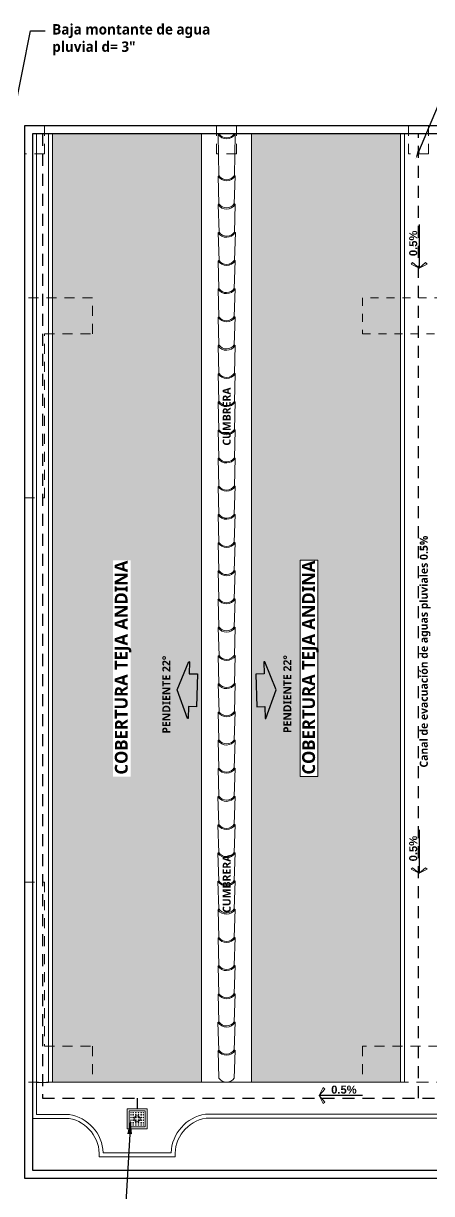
# Model space of a CAD drawing. Header units: metres. Extents: x 27 to 147, y -173 to 8.
# Drawn here: x 50.38 to 55.48, y -66.83 to -52.21 of the extents above; entities that cross this region are included whole.
import ezdxf
from ezdxf import colors
from ezdxf.entities.mleader import LeaderData, LeaderLine
from ezdxf.math import Vec2, Vec3

# ---------------------------------------------------------------- set-up
doc = ezdxf.new("R2010")
doc.units = ezdxf.units.M
doc.linetypes.add('DASHED2', pattern=[0.375, 0.25, -0.125])
doc.linetypes.add('HIDDEN2', pattern=[0.1875, 0.125, -0.0625])
for name, color, linetype, lineweight in [('2D Drafting - General_Pen_No__46', 7, 'Continuous', 25), ('canal de evacuacion', 1, 'Continuous', 20), ('Cotas varias El', 253, 'Continuous', 13), ('GRAFO 0 BLANCO', 7, 'Continuous', 0), ('grafo 2', 31, 'Continuous', 20), ('GRAFO 4', 7, 'Continuous', 30), ('GRAFO01', 7, 'Continuous', 0), ('I.S. CANALETAS', 12, 'Continuous', 0), ('Interior - Mobiliario', 7, 'Continuous', 5), ('letras sr', 7, 'Continuous', 5), ('linea0016', 144, 'HIDDEN2', 9), ('Lineas Referencia', 73, 'Continuous', 13), ('teja andina', 252, 'Continuous', 0), ('TEJAS ANDINA', 253, 'Continuous', 0), ('TEXTOS-SUBTITULO', 7, 'Continuous', 30)]:
    doc.layers.add(name, color=color, linetype=linetype, lineweight=lineweight)
for name, color, linetype, lineweight, true_color in [('Interior - Furniture _Pen_No__3', 7, 'Continuous', 18, 0xff6600), ('Interior - Mobiliario _Pluma_Nº__3', 7, 'Continuous', 18, 0xff6600), ('Mobiliario', 7, 'Continuous', 0, 0x7f7f7f)]:
    doc.layers.add(name, color=color, linetype=linetype, lineweight=lineweight, true_color=true_color)
doc.styles.add('Generales', font='trebuc.ttf', dxfattribs={"height": 0.1})
doc.styles.add('GENERATED_STYLE_2', font='arial.ttf')
doc.styles.get("Standard").update_dxf_attribs({"font": 'arial.ttf'})
doc.styles.add('TURBO_BASS', font='swisseb.ttf')

# ---------------------------------------------------------------- blocks, each defined once
blk = doc.blocks.new('A$C295C7585')
at = {"layer": 'Mobiliario', "lineweight": 15}
for p, q in [((1.375, 3.076), (1.514, 3.404)), ((1.514, 3.404), (1.528, 3.407)), ((1.716, 3.314), (1.709, 3.325)), ((1.556, 2.995), (1.716, 3.314)), ((1.222, 2.746), (1.361, 3.074)), ((1.361, 3.074), (1.375, 3.076)), ((1.404, 2.665), (1.564, 2.983)), ((1.564, 2.983), (1.556, 2.995)), ((1.07, 2.416), (1.209, 2.743)), ((1.209, 2.743), (1.222, 2.746)), ((1.251, 2.334), (1.411, 2.653)), ((1.411, 2.653), (1.404, 2.665)), ((0.917, 2.085), (1.056, 2.413)), ((1.056, 2.413), (1.07, 2.416)), ((1.098, 2.004), (1.258, 2.323)), ((1.258, 2.323), (1.251, 2.334)), ((0.765, 1.751), (0.903, 2.079)), ((0.903, 2.079), (0.917, 2.085)), ((0.946, 1.67), (1.105, 1.989)), ((1.105, 1.989), (1.098, 2.004)), ((0.612, 1.421), (0.751, 1.749)), ((0.751, 1.749), (0.765, 1.751)), ((0.954, 1.658), (0.946, 1.67)), ((0.794, 1.34), (0.954, 1.658)), ((0.46, 1.09), (0.599, 1.418)), ((0.599, 1.418), (0.612, 1.421)), ((0.641, 1.009), (0.801, 1.328)), ((0.801, 1.328), (0.794, 1.34)), ((0.307, 0.76), (0.446, 1.088)), ((0.446, 1.088), (0.46, 1.09)), ((0.488, 0.679), (0.649, 0.997)), ((0.649, 0.997), (0.641, 1.009)), ((0.154, 0.43), (0.293, 0.758)), ((0.293, 0.758), (0.307, 0.76)), ((0.336, 0.349), (0.496, 0.667)), ((0.496, 0.667), (0.488, 0.679)), ((0.002, 0.099), (0.141, 0.427)), ((0.141, 0.427), (0.154, 0.43)), ((0.183, 0.018), (0.343, 0.337)), ((0.343, 0.337), (0.336, 0.349))]:
    blk.add_line(p, q, dxfattribs=at)
for centre, radius, start, end in [((1.646, 3.427), 0.134, 189.8042, 301.9874), ((1.646, 3.427), 0.12, 189.8042, 301.9874), ((1.493, 3.097), 0.134, 189.8042, 301.9874), ((1.493, 3.097), 0.12, 189.8042, 301.9874), ((1.34, 2.766), 0.134, 189.8042, 301.9874), ((1.34, 2.766), 0.12, 189.8042, 301.9874), ((1.188, 2.436), 0.134, 189.8042, 301.9874), ((1.188, 2.436), 0.12, 189.8042, 301.9874), ((1.034, 2.102), 0.133, 189.664, 302.1276), ((1.035, 2.106), 0.12, 189.8042, 301.9874), ((0.883, 1.771), 0.134, 189.8042, 301.9874), ((0.883, 1.771), 0.12, 189.8042, 301.9874), ((0.73, 1.441), 0.134, 189.8042, 301.9874), ((0.73, 1.441), 0.12, 189.8042, 301.9874), ((0.578, 1.111), 0.134, 189.8042, 301.9874), ((0.578, 1.111), 0.12, 189.8042, 301.9874), ((0.425, 0.78), 0.134, 189.8042, 301.9874), ((0.425, 0.78), 0.12, 189.8042, 301.9874), ((0.272, 0.45), 0.134, 189.8042, 301.9874), ((0.272, 0.45), 0.12, 189.8042, 301.9874), ((0.12, 0.12), 0.12, 189.8042, 301.9874)]:
    blk.add_arc(centre, radius, start, end, dxfattribs=at)
blk = doc.blocks.new('Red 18')
at = {"layer": 'GRAFO 0 BLANCO', "linetype": 'Continuous'}
for p, q in [((0.05, 0.204), (0.046, 0.204)), ((0.046, 0.204), (0.046, 0.2)), ((0.046, 0.2), (0.046, 0.204)), ((0.046, 0.204), (0.05, 0.204)), ((0.046, 0.2), (0.05, 0.2)), ((0.05, 0.2), (0.046, 0.2)), ((0.05, 0.179), (0.046, 0.179)), ((0.046, 0.179), (0.046, 0.171)), ((0.046, 0.171), (0.046, 0.179)), ((0.046, 0.179), (0.05, 0.179)), ((0.046, 0.171), (0.05, 0.171)), ((0.05, 0.171), (0.046, 0.171)), ((0.05, 0.2), (0.05, 0.204)), ((0.05, 0.204), (0.05, 0.2)), ((0.05, 0.171), (0.05, 0.179)), ((0.05, 0.179), (0.05, 0.171)), ((0.079, 0.204), (0.071, 0.204)), ((0.071, 0.204), (0.071, 0.2)), ((0.071, 0.204), (0.079, 0.204)), ((0.071, 0.2), (0.071, 0.204)), ((0.071, 0.2), (0.079, 0.2)), ((0.079, 0.2), (0.071, 0.2)), ((0.079, 0.179), (0.071, 0.179)), ((0.071, 0.179), (0.071, 0.171)), ((0.071, 0.171), (0.071, 0.179)), ((0.071, 0.179), (0.079, 0.179)), ((0.071, 0.171), (0.079, 0.171)), ((0.079, 0.171), (0.071, 0.171)), ((0.079, 0.2), (0.079, 0.204)), ((0.079, 0.204), (0.079, 0.2)), ((0.079, 0.171), (0.079, 0.179)), ((0.079, 0.179), (0.079, 0.171)), ((0.113, 0.204), (0.104, 0.204)), ((0.104, 0.204), (0.104, 0.2)), ((0.104, 0.204), (0.113, 0.204)), ((0.104, 0.2), (0.104, 0.204)), ((0.104, 0.2), (0.113, 0.2)), ((0.113, 0.2), (0.104, 0.2)), ((0.113, 0.179), (0.104, 0.179)), ((0.104, 0.179), (0.104, 0.171)), ((0.104, 0.171), (0.104, 0.179)), ((0.104, 0.179), (0.113, 0.179)), ((0.104, 0.171), (0.113, 0.171)), ((0.113, 0.171), (0.104, 0.171)), ((0.113, 0.2), (0.113, 0.204)), ((0.113, 0.204), (0.113, 0.2)), ((0.113, 0.171), (0.113, 0.179)), ((0.113, 0.179), (0.113, 0.171)), ((0.146, 0.204), (0.138, 0.204)), ((0.138, 0.204), (0.138, 0.2)), ((0.138, 0.204), (0.146, 0.204)), ((0.138, 0.2), (0.138, 0.204)), ((0.138, 0.2), (0.146, 0.2)), ((0.146, 0.2), (0.138, 0.2)), ((0.146, 0.179), (0.138, 0.179)), ((0.138, 0.179), (0.138, 0.171)), ((0.138, 0.171), (0.138, 0.179)), ((0.138, 0.179), (0.146, 0.179)), ((0.138, 0.171), (0.146, 0.171)), ((0.146, 0.171), (0.138, 0.171)), ((0.146, 0.2), (0.146, 0.204)), ((0.146, 0.204), (0.146, 0.2)), ((0.146, 0.171), (0.146, 0.179)), ((0.146, 0.179), (0.146, 0.171)), ((0.179, 0.204), (0.171, 0.204)), ((0.171, 0.204), (0.171, 0.2)), ((0.171, 0.204), (0.179, 0.204)), ((0.171, 0.2), (0.171, 0.204)), ((0.171, 0.2), (0.179, 0.2)), ((0.179, 0.2), (0.171, 0.2)), ((0.179, 0.179), (0.171, 0.179)), ((0.171, 0.179), (0.171, 0.171)), ((0.171, 0.171), (0.171, 0.179)), ((0.171, 0.179), (0.179, 0.179)), ((0.171, 0.171), (0.179, 0.171)), ((0.179, 0.171), (0.171, 0.171)), ((0.179, 0.2), (0.179, 0.204)), ((0.179, 0.204), (0.179, 0.2)), ((0.179, 0.171), (0.179, 0.179)), ((0.179, 0.179), (0.179, 0.171)), ((0.204, 0.204), (0.2, 0.204)), ((0.2, 0.204), (0.2, 0.2)), ((0.2, 0.2), (0.2, 0.204)), ((0.2, 0.204), (0.204, 0.204)), ((0.2, 0.2), (0.204, 0.2)), ((0.204, 0.2), (0.2, 0.2)), ((0.204, 0.179), (0.2, 0.179)), ((0.2, 0.179), (0.2, 0.171)), ((0.2, 0.171), (0.2, 0.179)), ((0.2, 0.179), (0.204, 0.179)), ((0.2, 0.171), (0.204, 0.171)), ((0.204, 0.171), (0.2, 0.171)), ((0.204, 0.2), (0.204, 0.204)), ((0.204, 0.204), (0.204, 0.2)), ((0.204, 0.171), (0.204, 0.179)), ((0.204, 0.179), (0.204, 0.171)), ((0.05, 0.146), (0.046, 0.146)), ((0.046, 0.146), (0.046, 0.138)), ((0.046, 0.138), (0.046, 0.146)), ((0.046, 0.146), (0.05, 0.146)), ((0.046, 0.138), (0.05, 0.138)), ((0.05, 0.138), (0.046, 0.138)), ((0.05, 0.113), (0.046, 0.113)), ((0.046, 0.113), (0.046, 0.104)), ((0.046, 0.104), (0.046, 0.113)), ((0.046, 0.113), (0.05, 0.113)), ((0.046, 0.104), (0.05, 0.104)), ((0.05, 0.104), (0.046, 0.104)), ((0.05, 0.079), (0.046, 0.079)), ((0.046, 0.079), (0.046, 0.071)), ((0.046, 0.071), (0.046, 0.079)), ((0.046, 0.079), (0.05, 0.079)), ((0.046, 0.071), (0.05, 0.071)), ((0.05, 0.071), (0.046, 0.071)), ((0.05, 0.05), (0.046, 0.05)), ((0.046, 0.05), (0.046, 0.046)), ((0.046, 0.046), (0.046, 0.05)), ((0.046, 0.05), (0.05, 0.05)), ((0.046, 0.046), (0.05, 0.046)), ((0.05, 0.046), (0.046, 0.046)), ((0.05, 0.138), (0.05, 0.146)), ((0.05, 0.146), (0.05, 0.138)), ((0.05, 0.104), (0.05, 0.113)), ((0.05, 0.113), (0.05, 0.104)), ((0.05, 0.071), (0.05, 0.079)), ((0.05, 0.079), (0.05, 0.071)), ((0.05, 0.046), (0.05, 0.05)), ((0.05, 0.05), (0.05, 0.046)), ((0.079, 0.146), (0.071, 0.146)), ((0.071, 0.146), (0.071, 0.138)), ((0.071, 0.138), (0.071, 0.146)), ((0.071, 0.146), (0.079, 0.146)), ((0.071, 0.138), (0.079, 0.138)), ((0.079, 0.138), (0.071, 0.138)), ((0.079, 0.113), (0.071, 0.113)), ((0.071, 0.113), (0.071, 0.104)), ((0.071, 0.104), (0.071, 0.113)), ((0.071, 0.113), (0.079, 0.113)), ((0.071, 0.104), (0.079, 0.104)), ((0.079, 0.104), (0.071, 0.104)), ((0.079, 0.079), (0.071, 0.079)), ((0.071, 0.079), (0.071, 0.071)), ((0.071, 0.071), (0.071, 0.079)), ((0.071, 0.079), (0.079, 0.079)), ((0.071, 0.071), (0.079, 0.071)), ((0.079, 0.071), (0.071, 0.071)), ((0.079, 0.05), (0.071, 0.05)), ((0.071, 0.05), (0.071, 0.046)), ((0.071, 0.05), (0.079, 0.05)), ((0.071, 0.046), (0.071, 0.05)), ((0.071, 0.046), (0.079, 0.046)), ((0.079, 0.046), (0.071, 0.046)), ((0.079, 0.138), (0.079, 0.146)), ((0.079, 0.146), (0.079, 0.138)), ((0.079, 0.104), (0.079, 0.113)), ((0.079, 0.113), (0.079, 0.104)), ((0.079, 0.071), (0.079, 0.079)), ((0.079, 0.079), (0.079, 0.071)), ((0.079, 0.046), (0.079, 0.05)), ((0.079, 0.05), (0.079, 0.046)), ((0.113, 0.146), (0.104, 0.146)), ((0.104, 0.146), (0.104, 0.138)), ((0.104, 0.138), (0.104, 0.146)), ((0.104, 0.146), (0.113, 0.146)), ((0.104, 0.138), (0.113, 0.138)), ((0.113, 0.138), (0.104, 0.138)), ((0.113, 0.113), (0.104, 0.113)), ((0.104, 0.113), (0.104, 0.104)), ((0.104, 0.104), (0.104, 0.113)), ((0.104, 0.113), (0.113, 0.113)), ((0.104, 0.104), (0.113, 0.104)), ((0.113, 0.104), (0.104, 0.104)), ((0.113, 0.079), (0.104, 0.079)), ((0.104, 0.079), (0.104, 0.071)), ((0.104, 0.071), (0.104, 0.079)), ((0.104, 0.079), (0.113, 0.079)), ((0.104, 0.071), (0.113, 0.071)), ((0.113, 0.071), (0.104, 0.071)), ((0.113, 0.05), (0.104, 0.05)), ((0.104, 0.05), (0.104, 0.046)), ((0.104, 0.05), (0.113, 0.05)), ((0.104, 0.046), (0.104, 0.05)), ((0.104, 0.046), (0.113, 0.046)), ((0.113, 0.046), (0.104, 0.046)), ((0.113, 0.138), (0.113, 0.146)), ((0.113, 0.146), (0.113, 0.138)), ((0.113, 0.104), (0.113, 0.113)), ((0.113, 0.113), (0.113, 0.104)), ((0.113, 0.071), (0.113, 0.079)), ((0.113, 0.079), (0.113, 0.071)), ((0.113, 0.046), (0.113, 0.05)), ((0.113, 0.05), (0.113, 0.046)), ((0.146, 0.146), (0.138, 0.146)), ((0.138, 0.146), (0.138, 0.138)), ((0.138, 0.138), (0.138, 0.146)), ((0.138, 0.146), (0.146, 0.146)), ((0.138, 0.138), (0.146, 0.138)), ((0.146, 0.138), (0.138, 0.138)), ((0.146, 0.113), (0.138, 0.113)), ((0.138, 0.113), (0.138, 0.104)), ((0.138, 0.104), (0.138, 0.113)), ((0.138, 0.113), (0.146, 0.113)), ((0.138, 0.104), (0.146, 0.104)), ((0.146, 0.104), (0.138, 0.104)), ((0.146, 0.079), (0.138, 0.079)), ((0.138, 0.079), (0.138, 0.071)), ((0.138, 0.071), (0.138, 0.079)), ((0.138, 0.079), (0.146, 0.079)), ((0.138, 0.071), (0.146, 0.071)), ((0.146, 0.071), (0.138, 0.071)), ((0.146, 0.05), (0.138, 0.05)), ((0.138, 0.05), (0.138, 0.046)), ((0.138, 0.05), (0.146, 0.05)), ((0.138, 0.046), (0.138, 0.05)), ((0.138, 0.046), (0.146, 0.046)), ((0.146, 0.046), (0.138, 0.046)), ((0.146, 0.138), (0.146, 0.146)), ((0.146, 0.146), (0.146, 0.138)), ((0.146, 0.104), (0.146, 0.113)), ((0.146, 0.113), (0.146, 0.104)), ((0.146, 0.071), (0.146, 0.079)), ((0.146, 0.079), (0.146, 0.071)), ((0.146, 0.046), (0.146, 0.05)), ((0.146, 0.05), (0.146, 0.046)), ((0.179, 0.146), (0.171, 0.146)), ((0.171, 0.146), (0.171, 0.138)), ((0.171, 0.138), (0.171, 0.146)), ((0.171, 0.146), (0.179, 0.146)), ((0.171, 0.138), (0.179, 0.138)), ((0.179, 0.138), (0.171, 0.138)), ((0.179, 0.113), (0.171, 0.113)), ((0.171, 0.113), (0.171, 0.104)), ((0.171, 0.104), (0.171, 0.113)), ((0.171, 0.113), (0.179, 0.113)), ((0.171, 0.104), (0.179, 0.104)), ((0.179, 0.104), (0.171, 0.104)), ((0.179, 0.079), (0.171, 0.079)), ((0.171, 0.079), (0.171, 0.071)), ((0.171, 0.071), (0.171, 0.079)), ((0.171, 0.079), (0.179, 0.079)), ((0.171, 0.071), (0.179, 0.071)), ((0.179, 0.071), (0.171, 0.071)), ((0.179, 0.05), (0.171, 0.05)), ((0.171, 0.05), (0.171, 0.046)), ((0.171, 0.05), (0.179, 0.05)), ((0.171, 0.046), (0.171, 0.05)), ((0.171, 0.046), (0.179, 0.046)), ((0.179, 0.046), (0.171, 0.046)), ((0.179, 0.138), (0.179, 0.146)), ((0.179, 0.146), (0.179, 0.138)), ((0.179, 0.104), (0.179, 0.113)), ((0.179, 0.113), (0.179, 0.104)), ((0.179, 0.071), (0.179, 0.079)), ((0.179, 0.079), (0.179, 0.071)), ((0.179, 0.046), (0.179, 0.05)), ((0.179, 0.05), (0.179, 0.046)), ((0.204, 0.146), (0.2, 0.146)), ((0.2, 0.146), (0.2, 0.138)), ((0.2, 0.138), (0.2, 0.146)), ((0.2, 0.146), (0.204, 0.146)), ((0.2, 0.138), (0.204, 0.138)), ((0.204, 0.138), (0.2, 0.138)), ((0.204, 0.113), (0.2, 0.113)), ((0.2, 0.113), (0.2, 0.104)), ((0.2, 0.104), (0.2, 0.113)), ((0.2, 0.113), (0.204, 0.113)), ((0.2, 0.104), (0.204, 0.104)), ((0.204, 0.104), (0.2, 0.104)), ((0.204, 0.079), (0.2, 0.079)), ((0.2, 0.079), (0.2, 0.071)), ((0.2, 0.071), (0.2, 0.079)), ((0.2, 0.079), (0.204, 0.079)), ((0.2, 0.071), (0.204, 0.071)), ((0.204, 0.071), (0.2, 0.071)), ((0.204, 0.05), (0.2, 0.05)), ((0.2, 0.05), (0.2, 0.046)), ((0.2, 0.046), (0.2, 0.05)), ((0.2, 0.05), (0.204, 0.05)), ((0.2, 0.046), (0.204, 0.046)), ((0.204, 0.046), (0.2, 0.046)), ((0.204, 0.138), (0.204, 0.146)), ((0.204, 0.146), (0.204, 0.138)), ((0.204, 0.104), (0.204, 0.113)), ((0.204, 0.113), (0.204, 0.104)), ((0.204, 0.071), (0.204, 0.079)), ((0.204, 0.079), (0.204, 0.071)), ((0.204, 0.046), (0.204, 0.05)), ((0.204, 0.05), (0.204, 0.046))]:
    blk.add_line(p, q, dxfattribs=at)
at = {"layer": 'GRAFO01'}
blk.add_lwpolyline([(0.025, 0.025), (0.225, 0.025), (0.225, 0.225), (0.025, 0.225)], close=True, dxfattribs=at)
at = {"layer": 'Interior - Mobiliario _Pluma_Nº__3', "linetype": 'Continuous'}
for p, q in [((0.225, 0.225), (0.025, 0.225)), ((0.025, 0.225), (0.025, 0.025)), ((0.225, 0.025), (0.225, 0.225)), ((0.025, 0.025), (0.225, 0.025))]:
    blk.add_line(p, q, dxfattribs=at)
blk = doc.blocks.new('FLECHA')
at = {"layer": 'grafo 2', "ltscale": 0.05}
for p, q in [((674350.407, 8489809.493, -2.952), (674350.357, 8489809.393, -2.952)), ((674350.426, 8489809.474, -2.952), (674350.357, 8489809.393, -2.952)), ((674350.407, 8489809.493, -2.952), (674350.426, 8489809.474, -2.952)), ((674350.426, 8489809.312, -2.952), (674350.357, 8489809.393, -2.952)), ((674350.407, 8489809.293, -2.952), (674350.426, 8489809.312, -2.952))]:
    blk.add_line(p, q, dxfattribs=at)
at = {"layer": 'grafo 2', "lineweight": 25}
blk.add_line((674350.899, 8489809.393, -2.952), (674350.357, 8489809.393, -2.952), dxfattribs=at)
at = {"layer": 'grafo 2'}
blk.add_line((674350.357, 8489809.393, -2.952), (674350.407, 8489809.293, -2.952), dxfattribs=at)

msp = doc.modelspace()

# ---------------------------------------------------------------- hatches: boundary and pattern name
at = {"layer": 'Interior - Furniture _Pen_No__3', "true_color": 0x939598}
h = msp.add_hatch(color=252, dxfattribs=at)
h.dxf.hatch_style = 1
h.paths.add_polyline_path([(52.552, -60.341), (52.45, -60.339), (52.454, -60.188), (52.444, -60.187), (52.299, -60.54), (52.426, -60.899), (52.436, -60.899), (52.44, -60.748), (52.542, -60.751)])
h = msp.add_hatch(color=252, dxfattribs=at)
h.dxf.hatch_style = 1
h.paths.add_polyline_path([(53.293, -60.751), (53.395, -60.749), (53.399, -60.9), (53.408, -60.9), (53.537, -60.541), (53.392, -60.188), (53.382, -60.189), (53.386, -60.34), (53.283, -60.342)])
at = {"layer": 'TEJAS ANDINA'}
h = msp.add_hatch(dxfattribs=at)
h.set_pattern_fill('SPANTIL1', color=256, scale=0.2, angle=270, style=2, pattern_type=2)
h.set_pattern_definition([(184.9697, (-77.582943, 68.868743), (2.4000002103, 0.1999982614), [0.1846944, -4.4326642]), (90, (-77.76694, 68.85274), (-0.2, 0.2), [0.016, -0.184]), (270, (-77.78294, 69.05274), (0.2, -0.2), [0.056, -0.144]), (0, (-77.78294, 68.99674), (0.2, 0.2), [0.02, -0.18]), (180, (-77.76294, 68.86874), (-0.2, -0.2), [0.02, -0.18]), (270, (-77.78294, 68.86874), (0.2, -0.2), [0.016, -0.184]), (270, (-77.76694, 69.05274), (0.2, -0.2), [0.04, -0.16]), (355.0303, (-77.766943, 69.012743), (2.4000002103, -0.1999982614), [0.1846944, -4.4326642]), (322.6961, (-77.756943, 69.012743), (-3.40000214834, 2.59999717798), [0.0528016, -5.22735]), (288.4349, (-77.71494, 68.98074), (0.19999968, -0.400000087), [0.0505964, -0.581859]), (251.5651, (-77.69894, 68.93274), (0.19999968, 0.400000087), [0.0505964, -0.581859]), (217.3039, (-77.714943, 68.884743), (-3.40000214834, -2.59999717798), [0.0528016, -5.22735]), (290.2249, (-77.728943, 68.970743), (-0.8000016671, 2.19999945287), [0.040497, -4.0091944]), (249.7751, (-77.714943, 68.932743), (-0.8000016671, -2.19999945287), [0.040497, -4.0091944]), (217.4054, (-77.728943, 68.894743), (-2.599998493, -2.0000019905), [0.0428018, -4.237385]), (322.5946, (-77.762943, 68.996743), (-2.599998493, 2.0000019905), [0.0428018, -4.237385])])
h.paths.add_polyline_path([(51.496, -58.92), (51.718, -58.92), (51.718, -61.623), (51.496, -61.623)])
h.paths.add_polyline_path([(50.741, -65.443), (52.604, -65.443), (52.604, -53.592), (50.741, -53.592)])
h = msp.add_hatch(dxfattribs=at)
h.set_pattern_fill('SPANTIL1', color=256, scale=0.2, angle=90, style=2, pattern_type=2)
h.set_pattern_definition([(4.9697, (-75.496801, 69.236743), (-2.4000002103, -0.1999982614), [0.1846944, -4.4326642]), (270, (-75.3128, 69.25274), (0.2, -0.2), [0.016, -0.184]), (90, (-75.2968, 69.05274), (-0.2, 0.2), [0.056, -0.144]), (180, (-75.2968, 69.10874), (-0.2, -0.2), [0.02, -0.18]), (0, (-75.3168, 69.23674), (0.2, 0.2), [0.02, -0.18]), (90, (-75.2968, 69.23674), (-0.2, 0.2), [0.016, -0.184]), (90, (-75.3128, 69.05274), (-0.2, 0.2), [0.04, -0.16]), (175.0303, (-75.312801, 69.092743), (-2.4000002103, 0.1999982614), [0.1846944, -4.4326642]), (142.6961, (-75.322801, 69.092743), (3.40000214834, -2.59999717798), [0.0528016, -5.22735]), (108.4349, (-75.3648, 69.12474), (-0.19999968, 0.400000087), [0.0505964, -0.581859]), (71.5651, (-75.3808, 69.17274), (-0.19999968, -0.400000087), [0.0505964, -0.581859]), (37.3039, (-75.364801, 69.220743), (3.40000214834, 2.59999717798), [0.0528016, -5.22735]), (110.2249, (-75.350801, 69.134743), (0.8000016671, -2.19999945287), [0.040497, -4.0091944]), (69.7751, (-75.364801, 69.172743), (0.8000016671, 2.19999945287), [0.040497, -4.0091944]), (37.4054, (-75.350801, 69.210743), (2.599998493, 2.0000019905), [0.0428018, -4.237385]), (142.5946, (-75.316801, 69.108743), (2.599998493, -2.0000019905), [0.0428018, -4.237385])])
h.paths.add_polyline_path([(53.836, -58.92), (54.058, -58.92), (54.058, -61.623), (53.836, -61.623)])
h.paths.add_polyline_path([(53.228, -65.443), (55.09, -65.443), (55.09, -53.592), (53.228, -53.592)])

# ---------------------------------------------------------------- linework, layer by layer
at = {"layer": 'canal de evacuacion'}
for p, q in [((50.491, -65.443), (50.491, -53.592)), ((50.541, -65.443), (50.541, -53.592)), ((50.691, -65.443), (50.691, -53.592)), ((50.741, -65.443), (50.741, -53.592)), ((55.091, -65.443), (55.091, -53.592)), ((55.141, -65.443), (55.141, -53.592))]:
    msp.add_line(p, q, dxfattribs=at)
for points in [[(50.491, -65.445), (50.491, -65.895), (50.948, -65.895, -0.380648), (51.323, -66.375)], [(65.141, -65.443), (65.141, -65.893), (52.659, -65.893, 0.387414), (52.273, -66.375)]]:
    msp.add_lwpolyline(points, format="xyb", dxfattribs=at)
for points in [[(50.541, -65.445), (50.541, -65.845), (50.953, -65.845)], [(65.091, -65.443), (65.091, -65.843), (52.651, -65.843)], [(52.273, -66.325), (52.273, -66.375), (51.323, -66.375), (51.323, -66.325)], [(52.223, -66.325), (51.373, -66.325)]]:
    msp.add_lwpolyline(points, dxfattribs=at)
for centre, radius, start, end in [((50.866, -66.346), 0.508, 2.2857, 80.9896), ((52.732, -66.346), 0.51, 99.125, 177.6725)]:
    msp.add_arc(centre, radius, start, end, dxfattribs=at)
at = {"layer": 'Cotas varias El'}
for p, q in [((52.604, -53.592), (52.604, -65.443)), ((53.228, -53.592), (53.228, -65.443)), ((50.541, -65.445), (50.691, -65.445)), ((50.691, -65.443), (55.141, -65.443))]:
    msp.add_line(p, q, dxfattribs=at)
for points in [[(53.836, -58.92), (54.058, -58.92), (54.058, -61.623), (53.836, -61.623)], [(51.673, -65.775), (51.923, -65.775), (51.923, -66.025), (51.673, -66.025)]]:
    msp.add_lwpolyline(points, close=True, dxfattribs=at)
msp.add_circle((51.798, -65.901), 0.0375, dxfattribs=at)
at = {"layer": 'GRAFO 4', "linetype": 'Continuous'}
msp.add_lwpolyline([(50.391, -53.492), (50.391, -66.643), (84.238, -66.643), (84.238, -53.492), (50.391, -53.492)], dxfattribs=at)
msp.add_lwpolyline([(50.491, -53.592), (50.491, -66.543), (84.138, -66.543), (84.138, -53.592)], close=True, dxfattribs=at)
at = {"layer": 'GRAFO 4', "linetype": 'Continuous', "flags": 128}
for points in [[(52.436, -60.899), (52.426, -60.899), (52.299, -60.54), (52.444, -60.187), (52.454, -60.188), (52.45, -60.339), (52.552, -60.341), (52.542, -60.751), (52.44, -60.748)], [(53.399, -60.9), (53.408, -60.9), (53.537, -60.541), (53.392, -60.188), (53.382, -60.189), (53.386, -60.34), (53.283, -60.342), (53.293, -60.751), (53.395, -60.749)]]:
    msp.add_lwpolyline(points, close=True, dxfattribs=at)
at = {"layer": 'GRAFO01', "color": 251, "linetype": 'DASHED2', "lineweight": 9, "ltscale": 0.5}
for points in [[(50.641, -53.842), (50.391, -53.842), (50.391, -53.492), (50.641, -53.492)], [(53.041, -53.842), (52.791, -53.842), (52.791, -53.492), (53.041, -53.492)], [(55.441, -53.842), (55.191, -53.842), (55.191, -53.492), (55.441, -53.492)], [(50.391, -55.642), (50.391, -58.142), (50.641, -58.142), (50.641, -56.092), (51.241, -56.092), (51.241, -55.642)], [(50.391, -65.443), (50.391, -62.943), (50.641, -62.943), (50.641, -64.993), (51.241, -64.993), (51.241, -65.443)]]:
    msp.add_lwpolyline(points, close=True, dxfattribs=at)
at = {"layer": 'GRAFO01', "color": 251, "linetype": 'DASHED2', "lineweight": 9, "ltscale": 0.2}
msp.add_lwpolyline([(56.016, -55.642), (54.616, -55.642), (54.616, -56.092), (56.016, -56.092)], close=True, dxfattribs=at)
at = {"layer": 'GRAFO01', "color": 251, "linetype": 'DASHED2', "lineweight": 9, "ltscale": 0.5}
msp.add_lwpolyline([(55.316, -65.443), (56.016, -65.443), (56.016, -64.993), (54.616, -64.993), (54.616, -65.443), (55.316, -65.443)], dxfattribs=at)
at = {"layer": 'I.S. CANALETAS'}
msp.add_circle((51.798, -65.901), 0.0375, dxfattribs=at)
at = {"layer": 'linea0016', "linetype": 'HIDDEN2', "lineweight": 30, "ltscale": 1.2}
for p, q in [((50.616, -53.592), (50.616, -65.643)), ((55.316, -65.643), (55.316, -53.592)), ((50.616, -65.643), (64.916, -65.643)), ((51.798, -65.643), (51.798, -65.775))]:
    msp.add_line(p, q, dxfattribs=at)
at = {"layer": 'teja andina', "lineweight": 15}
for p, q in [((52.81, -53.6), (52.821, -53.592)), ((52.81, -53.6), (52.821, -53.592)), ((52.82, -54.115), (52.81, -53.6)), ((53.024, -53.597), (53.013, -53.59)), ((53.025, -53.597), (53.013, -53.59)), ((53.013, -54.113), (53.024, -53.598)), ((52.809, -54.122), (52.82, -54.115)), ((52.82, -54.467), (52.809, -54.122)), ((53.012, -54.465), (53.024, -54.12)), ((53.024, -54.12), (53.013, -54.113)), ((52.81, -54.478), (52.82, -54.467)), ((52.822, -54.822), (52.81, -54.478)), ((53.024, -54.475), (53.012, -54.464)), ((53.014, -54.82), (53.024, -54.475)), ((52.811, -54.83), (52.822, -54.822)), ((52.822, -55.174), (52.811, -54.83)), ((53.026, -54.827), (53.014, -54.82)), ((53.014, -55.172), (53.026, -54.827)), ((52.809, -55.182), (52.82, -55.174)), ((52.82, -55.526), (52.809, -55.182)), ((52.811, -55.182), (52.822, -55.174)), ((53.024, -55.179), (53.012, -55.172)), ((53.012, -55.524), (53.024, -55.179)), ((53.025, -55.179), (53.014, -55.172)), ((52.809, -55.534), (52.82, -55.526)), ((52.82, -55.878), (52.809, -55.534)), ((53.023, -55.531), (53.012, -55.524)), ((53.012, -55.876), (53.023, -55.531)), ((52.809, -55.886), (52.82, -55.878)), ((52.819, -56.23), (52.809, -55.886)), ((53.023, -55.883), (53.012, -55.876)), ((53.012, -56.228), (53.023, -55.883)), ((52.81, -56.241), (52.819, -56.23)), ((52.821, -56.585), (52.81, -56.241)), ((53.024, -56.238), (53.012, -56.228)), ((53.014, -56.583), (53.024, -56.238)), ((52.81, -56.593), (52.821, -56.585)), ((53.025, -56.59), (53.014, -56.583)), ((52.821, -56.937), (52.81, -56.593)), ((53.013, -56.935), (53.025, -56.59)), ((52.81, -56.945), (52.821, -56.937)), ((52.821, -57.289), (52.81, -56.945)), ((53.025, -56.943), (53.013, -56.935)), ((53.013, -57.287), (53.025, -56.943)), ((52.81, -57.297), (52.821, -57.289)), ((52.821, -57.641), (52.81, -57.297)), ((53.024, -57.295), (53.013, -57.287)), ((53.013, -57.639), (53.024, -57.295)), ((52.81, -57.649), (52.821, -57.641)), ((52.82, -57.994), (52.81, -57.649)), ((53.024, -57.647), (53.013, -57.639)), ((53.013, -57.991), (53.024, -57.647)), ((52.809, -58.001), (52.82, -57.994)), ((52.82, -58.346), (52.809, -58.001)), ((53.012, -58.343), (53.024, -57.999)), ((53.024, -57.999), (53.013, -57.991))]:
    msp.add_line(p, q, dxfattribs=at)
for centre, radius, start, end in [((52.916, -53.526), 0.129, 214.5682, 326.7514), ((52.916, -53.526), 0.129, 214.5682, 326.7514), ((52.916, -53.526), 0.116, 214.5682, 326.7514), ((52.916, -53.526), 0.116, 214.5682, 326.7514), ((52.916, -54.049), 0.129, 214.5682, 326.7514), ((52.916, -54.049), 0.116, 214.5682, 326.7514), ((52.916, -54.405), 0.129, 214.428, 326.8916), ((52.915, -54.401), 0.116, 214.5682, 326.7514), ((52.917, -54.756), 0.129, 214.5682, 326.7514), ((52.917, -54.756), 0.116, 214.5682, 326.7514), ((52.916, -55.108), 0.129, 214.5682, 326.7514), ((52.917, -55.108), 0.129, 214.5682, 326.7514), ((52.916, -55.108), 0.116, 214.5682, 326.7514), ((52.917, -55.108), 0.116, 214.5682, 326.7514), ((52.915, -55.46), 0.129, 214.5682, 326.7514), ((52.915, -55.46), 0.116, 214.5682, 326.7514), ((52.915, -55.812), 0.129, 214.5682, 326.7514), ((52.915, -55.812), 0.116, 214.5682, 326.7514), ((52.916, -56.168), 0.129, 214.428, 326.8916), ((52.915, -56.164), 0.116, 214.5682, 326.7514), ((52.917, -56.52), 0.116, 214.5682, 326.7514), ((52.917, -56.52), 0.129, 214.5682, 326.7514), ((52.917, -56.872), 0.129, 214.5682, 326.7514), ((52.917, -56.872), 0.116, 214.5682, 326.7514), ((52.916, -57.224), 0.129, 214.5682, 326.7514), ((52.916, -57.224), 0.116, 214.5682, 326.7514), ((52.916, -57.576), 0.129, 214.5682, 326.7514), ((52.916, -57.576), 0.116, 214.5682, 326.7514), ((52.916, -57.928), 0.129, 214.5682, 326.7514), ((52.916, -57.928), 0.116, 214.5682, 326.7514), ((52.916, -58.28), 0.116, 214.5682, 326.7514)]:
    msp.add_arc(centre, radius, start, end, dxfattribs=at)

# ---------------------------------------------------------------- block references
at = {"layer": 'Interior - Mobiliario', "color": 104, "linetype": 'Continuous', "lineweight": 20, "true_color": 0x029e21, "xscale": -1, "rotation": 270}
msp.add_blockref('Red 18', (51.673, -66.025), dxfattribs=at)
at = {"layer": 'Lineas Referencia', "rotation": 89.99999999999999}
for p in [(8489864.714, -674405.626, 2.952), (8489864.714, -674413.189, 2.952)]:
    msp.add_blockref('FLECHA', p, dxfattribs=at)
at = {"layer": 'Lineas Referencia'}
msp.add_blockref('FLECHA', (-674296.283, -8489875.003, 2.952), dxfattribs=at)
at = {"layer": 'TEJAS ANDINA', "xscale": 0.9674350222721193, "yscale": 0.9674350222721193, "zscale": 0.9674350222721193, "rotation": 24.76401395280984}
for p in [(52.859, -61.957), (52.858, -65.481)]:
    msp.add_blockref('A$C295C7585', p, dxfattribs=at)

# ---------------------------------------------------------------- texts
at = {"layer": '2D Drafting - General_Pen_No__46', "char_height": 0.1, "attachment_point": 7, "rotation": 90, "style": 'GENERATED_STYLE_2'}
for s, insert in [('{\\fSansSerif|b1|i0|c2|p2;0.5%}', (55.299, -55.12)), ('\\A1;{\\fTrebuchet MS|b1|i0|c0|p34;CUMBRERA}', (52.969, -57.488)), ('{\\fTrebuchet MS|b1|i0|c0|p34;Canal de evacuación de aguas pluviales 0.5%}', (55.464, -61.511)), ('\\A1;{\\fTrebuchet MS|b1|i0|c0|p34;PENDIENTE 22°}', (52.213, -61.087)), ('\\A1;{\\fTrebuchet MS|b1|i0|c0|p34;PENDIENTE 22°}', (53.725, -61.08)), ('{\\fSansSerif|b1|i0|c2|p2;0.5%}', (55.299, -62.683)), ('\\A1;{\\fTrebuchet MS|b1|i0|c0|p34;CUMBRERA}', (52.969, -63.326))]:
    msp.add_mtext(s, dxfattribs=dict(at, insert=insert))
at = {"layer": '2D Drafting - General_Pen_No__46', "insert": (54.223, -65.587), "char_height": 0.1, "attachment_point": 7, "style": 'GENERATED_STYLE_2'}
msp.add_mtext('{\\fSansSerif|b1|i0|c2|p2;0.5%}', dxfattribs=at)
at = {"layer": 'TEXTOS-SUBTITULO', "char_height": 0.16, "attachment_point": 1, "rotation": 90.0329, "style": 'TURBO_BASS'}
for insert in [(51.52, -61.599), (53.861, -61.599)]:
    msp.add_mtext('{\\fTrebuchet MS|b1|i0|c0|p34;COBERTURA TEJA ANDINA}', dxfattribs=dict(at, insert=insert))

# ---------------------------------------------------------------- leaders
at = {"layer": 'letras sr'}
ml = msp.add_multileader_mtext('Standard', dxfattribs=at)
ml.set_content('{\\fTrebuchet MS|b1|i0|c0|p34;Baja montante de agua pluvial d= 3"}', color=256, style='Generales')
ml.set_leader_properties()
ml.build(insert=Vec2(0, 0))
ml.multileader.update_dxf_attribs({"text_right_attachment_type": 6, "dogleg_length": 0.183, "arrow_head_size": 0.18})
ctx = ml.context
ctx.base_point, ctx.char_height, ctx.arrow_head_size, ctx.landing_gap_size, ctx.plane_origin = Vec3(50.647, -52.304), 0.13, 0.18, 0.09, Vec3(52.203, -53.323)
ctx.right_attachment = 6
notes = []
notes.append((ctx, [(1, (1, 1, 0), (50.465, -52.304), (1, 0), 0.183, [(0, [(50.221, -53.533)], 0, [])])]))
ctx.mtext.insert, ctx.mtext.width, ctx.mtext.defined_height, ctx.mtext.flow_direction = Vec3(50.737, -52.221), 2.43984, 1.207, 5
ml = msp.add_multileader_mtext('Standard', dxfattribs=at)
ml.set_content('{\\H1.13043x;Canaleta de evacuación pluvial\\Pen Plancha LAC 2mm recubierta con C°S°\\Pcon impermeabilizante\\H0.76924x;\\P} ', color=256, style='Generales')
ml.set_leader_properties()
ml.build(insert=Vec2(0, 0))
ml.multileader.update_dxf_attribs({"text_right_attachment_type": 6, "dogleg_length": 0.36, "arrow_head_size": 0.1})
ctx = ml.context
ctx.base_point, ctx.char_height, ctx.arrow_head_size, ctx.landing_gap_size, ctx.plane_origin = Vec3(55.915, -52.835), 0.115, 0.1, 0.09, Vec3(54.932, -52.726)
ctx.right_attachment = 6
notes.append((ctx, [(0, (1, 1, 0), (55.732, -52.835), (1, 0), 0.183, [(0, [(55.278, -53.904)], 0, [])])]))
ctx.mtext.insert, ctx.mtext.width, ctx.mtext.flow_direction = Vec3(56.005, -52.777), 3.42383, 5
at = {"layer": 'letras sr', "linetype": 'Continuous'}
ml = msp.add_multileader_mtext('Standard', dxfattribs=at)
ml.set_content('{\\fTrebuchet MS|b1|i0|c0|p34;\\H1.3x;Sumidero sifonico de acero inoxidable 200x200x30 con dn de salida 75mmq=1.5 l7s\\H0.76923x; }', color=256)
ml.set_leader_properties()
ml.build(insert=Vec2(0, 0))
ml.multileader.update_dxf_attribs({"dogleg_length": 0.36, "arrow_head_size": 0.18})
ctx = ml.context
ctx.base_point, ctx.char_height, ctx.arrow_head_size, ctx.landing_gap_size, ctx.plane_origin = Vec3(51.991, -67.433), 0.1, 0.18, 0.09, Vec3(54.282, -65.688)
notes.append((ctx, [(1, (1, 1, 0), (51.631, -67.433), (1, 0), 0.36, [(0, [(51.715, -65.911)], 0, [])])]))
ctx.mtext.insert, ctx.mtext.width, ctx.mtext.flow_direction = Vec3(52.081, -67.364), 2.68859, 5
for ctx, leaders in notes:
    for number, flags, end, landing, length, lines in leaders:
        leader = LeaderData()
        leader.index, (leader.has_last_leader_line, leader.has_dogleg_vector, leader.attachment_direction) = number, flags
        leader.last_leader_point, leader.dogleg_vector, leader.dogleg_length = Vec3(end), Vec3(landing), length
        for number, points, colour, breaks in lines:
            line = LeaderLine()
            line.index, line.vertices, line.color, line.breaks = number, Vec3.list(points), colors.encode_raw_color(colour), breaks
            leader.lines.append(line)
        ctx.leaders.append(leader)

doc.saveas('drawing.dxf')
